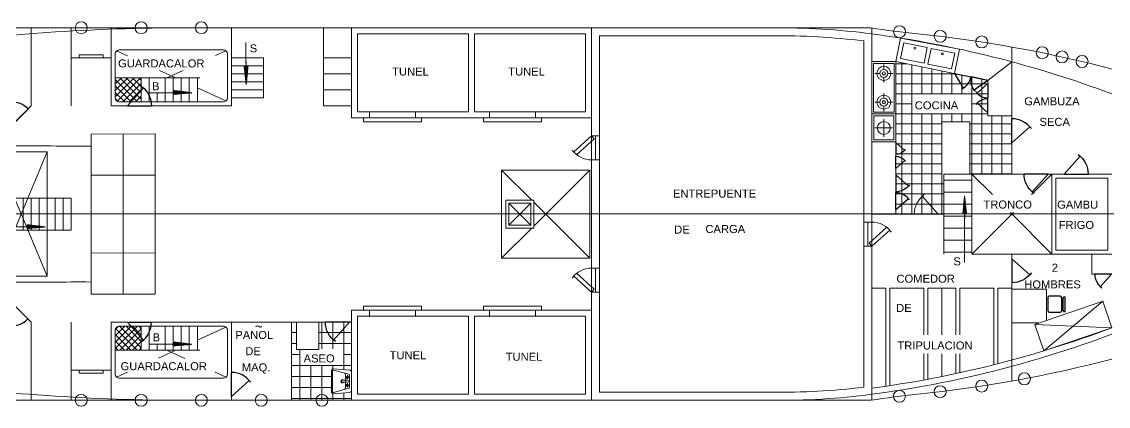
# Model space of a CAD drawing. Header units: millimetres. Extents: x -11119 to 8439, y -3599 to 8618.
# Drawn here: x 1461 to 4175, y 2211 to 3171 of the extents above; entities that cross this region are included whole.
import ezdxf

# ---------------------------------------------------------------- set-up
doc = ezdxf.new("R2010")
doc.units = ezdxf.units.MM
doc.layers.add('a_MUEBLE', color=250, linetype='Continuous', lineweight=5)
doc.layers.add('a_TEXTO', color=7, linetype='Continuous', lineweight=0)
doc.styles.add('CA_100_TEXTO', font='arial.ttf', dxfattribs={"height": 20})

# ---------------------------------------------------------------- blocks, each defined once
blk = doc.blocks.new('*X4')
at = {"color": 0}
for p, q in [((552.89, 107.06), (554.46, 108.63)), ((552.91, 107.26), (554.44, 108.79)), ((552.93, 107.45), (554.43, 108.95)), ((552.95, 107.65), (554.41, 109.11)), ((552.97, 107.85), (554.39, 109.27)), ((552.99, 108.05), (554.38, 109.43)), ((553.02, 108.25), (554.36, 109.59)), ((553.04, 108.44), (554.34, 109.75)), ((553.06, 108.64), (554.33, 109.91)), ((553.08, 108.84), (554.31, 110.07)), ((553.1, 109.04), (554.29, 110.23)), ((553.12, 109.23), (554.28, 110.39)), ((553.14, 109.43), (554.26, 110.55)), ((553.16, 109.63), (554.24, 110.71)), ((553.18, 109.83), (554.23, 110.87)), ((553.2, 110.03), (554.21, 111.03)), ((553.23, 110.22), (554.19, 111.19)), ((553.25, 110.42), (554.18, 111.35)), ((553.27, 110.62), (554.16, 111.51)), ((553.29, 110.82), (554.14, 111.67)), ((553.31, 111.01), (554.13, 111.83)), ((553.33, 111.21), (554.11, 111.99)), ((553.35, 111.41), (554.09, 112.15)), ((553.37, 111.61), (554.07, 112.31)), ((553.39, 111.8), (554.06, 112.47)), ((553.41, 112), (554.04, 112.63)), ((553.43, 112.2), (554.02, 112.79)), ((553.46, 112.4), (554.01, 112.95)), ((553.48, 112.6), (553.99, 113.11)), ((553.5, 112.79), (553.97, 113.27)), ((553.52, 112.99), (553.96, 113.43)), ((553.54, 113.19), (553.94, 113.59)), ((553.56, 113.39), (553.92, 113.75)), ((553.58, 113.58), (553.91, 113.91)), ((553.6, 113.78), (553.89, 114.07)), ((553.62, 113.98), (553.87, 114.23)), ((553.64, 114.18), (553.86, 114.39)), ((553.67, 114.38), (553.84, 114.55)), ((553.69, 114.57), (553.82, 114.71)), ((553.71, 114.77), (553.81, 114.87)), ((553.73, 114.97), (553.79, 115.03)), ((553.75, 115.17), (553.77, 115.19)), ((552.6, 104.29), (554.7, 106.39)), ((552.62, 104.49), (554.68, 106.55)), ((552.62, 104.14), (554.71, 106.23)), ((552.64, 104.69), (554.66, 106.71)), ((552.66, 104.88), (554.65, 106.87)), ((552.68, 105.08), (554.63, 107.03)), ((552.7, 105.28), (554.61, 107.19)), ((552.72, 105.48), (554.6, 107.35)), ((552.74, 105.68), (554.58, 107.51)), ((552.76, 105.87), (554.56, 107.67)), ((552.79, 106.07), (554.55, 107.83)), ((552.8, 104.14), (554.73, 106.07)), ((552.81, 106.27), (554.53, 107.99)), ((552.83, 106.47), (554.51, 108.15)), ((552.85, 106.66), (554.5, 108.31)), ((552.87, 106.86), (554.48, 108.47)), ((552.98, 104.14), (554.75, 105.91)), ((553.15, 104.14), (554.76, 105.75)), ((553.33, 104.14), (554.78, 105.59)), ((553.51, 104.14), (554.8, 105.43)), ((553.68, 104.14), (554.82, 105.27)), ((553.86, 104.14), (554.83, 105.11)), ((554.04, 104.14), (554.85, 104.95)), ((554.21, 104.14), (554.87, 104.79)), ((554.39, 104.14), (554.88, 104.63)), ((554.57, 104.14), (554.9, 104.47)), ((554.74, 104.14), (554.92, 104.31)), ((554.92, 104.14), (554.93, 104.15))]:
    blk.add_line(p, q, dxfattribs=at)
blk = doc.blocks.new('ca_nav24')
for p, q in [((1743.1, 337.4), (1784.4, 329.4)), ((1743.1, 337.4), (1764.6, 301.3)), ((1826.2, 320.5), (1785.1, 329.2)), ((-323.4, 256.7), (-283.5, 301.5)), ((1826.2, 320.5), (1792.3, 295.7)), ((1826.2, 312.7), (1799.3, 288.7)), ((1826.2, 312.7), (1826.2, 276.7)), ((1826.2, 239.3), (1826.2, 275.3)), ((-613.3, 207.3), (-570.9, 249.7)), ((-323.4, 256.7), (-263.4, 256.7)), ((1826.2, 239.3), (1799.3, 263.3)), ((1886.2, 164.8), (1886.2, 224.8)), ((1886.2, 164.8), (1930.9, 204.8)), ((1596.2, 165.8), (1596.2, 135.8)), ((1596.2, 165.8), (1618.6, 145.8)), ((1596.2, 100.8), (1596.2, 130.8)), ((1596.2, 100.8), (1618.6, 120.8)), ((2016.8, 86.7), (2056.7, 131.5)), ((1596.2, 84.3), (1596.2, 42.3)), ((1596.2, 84.3), (1627.5, 56.4)), ((1976.8, 86.7), (1916.8, 86.7)), ((1976.8, 86.7), (1936.8, 42)), ((2016.8, 86.7), (2076.8, 86.7)), ((1596.2, -2.3), (1596.2, 39.7)), ((1596.2, -2.3), (1627.5, 25.7)), ((1886.2, -124.8), (1886.2, -184.8)), ((1886.2, -124.8), (1930.9, -164.7)), ((2135.4, -163.3), (2093.4, -163.3)), ((2135.4, -163.3), (2107.4, -194.6)), ((-614.4, -232.7), (-572, -275.1)), ((1975.7, -222.5), (1975.7, -254.5)), ((2006.7, -218.5), (1979.7, -218.5)), ((2010.7, -254.5), (2010.7, -222.5)), ((2014.7, -254.5), (2014.7, -222.5)), ((2019.7, -254.5), (2019.7, -222.5)), ((1979.7, -258.5), (2006.7, -258.5)), ((-323.4, -283.3), (-263.4, -283.3)), ((-323.4, -283.3), (-283.5, -328)), ((231.3, -283.3), (171.3, -283.3)), ((231.3, -283.3), (191.3, -328)), ((-63.8, -468.6), (-63.8, -408.6)), ((-63.8, -468.6), (-19.1, -428.6))]:
    blk.add_line(p, q)
for centre, radius, start, end in [((1743.1, 337.4), 42, 294.8984, 349), ((1826.2, 312.7), 36, 215.8984, 270), ((1886.2, 164.8), 60, 35.8984, 90), ((1596.2, 100.8), 30, 35.8984, 90), ((2135.4, -163.3), 42, 180, 234.1016), ((1979.7, -222.5), 4, 90, 180), ((2006.7, -222.5), 4, 0, 90), ((2017.2, -222.5), 2.5, 0, 180), ((1979.7, -254.5), 4, 180, 270), ((2006.7, -254.5), 4, 270, 0), ((2017.2, -254.5), 2.5, 180, 0), ((-614.4, -232.7), 60, 260.8984, 315), ((-323.4, -283.3), 60, 305.8984, 0), ((-63.8, -468.6), 60, 35.8984, 90)]:
    blk.add_arc(centre, radius, start, end)
at = {"extrusion": (0, 0, -1)}
for centre, major_axis, start_param, end_param in [((1826.2, 320.5), (29.7, 29.7), 3.193116, 4.137367), ((-323.4, 256.7), (-42.4, 42.4), 1.411944, 2.356194), ((1826.2, 239.3), (25.5, 25.5), 4.553536, 5.497787), ((-613.3, 207.3), (42.4, 42.4), -0.944251, 0), ((1596.2, 165.8), (-21.2, 21.2), 2.98274, 3.926991), ((2016.8, 86.7), (-42.4, 42.4), 1.411944, 2.356194), ((1976.8, 86.7), (-42.4, 42.4), 4.553536, 5.497787), ((1596.2, 84.3), (29.7, 29.7), 1.411944, 2.356194), ((1886.2, -124.8), (-42.4, 42.4), 2.98274, 3.926991), ((231.3, -283.3), (42.4, 42.4), 2.98274, 3.926991)]:
    blk.add_ellipse(centre, major_axis=major_axis, ratio=1, start_param=start_param, end_param=end_param, dxfattribs=at)
blk.add_ellipse((1596.2, -2.3), major_axis=(-29.7, 29.7), ratio=1, start_param=4.553536, end_param=5.497787)
at = {"layer": 'a_MUEBLE', "color": 8}
for p, q in [((-640, 451.7), (-219, 451.7)), ((-563.8, 437.1), (-563.8, 451.7)), ((-463.8, 443.7), (-463.8, 451.7)), ((-363.8, 448.4), (-363.8, 451.7)), ((166.2, 451.7), (166.2, 256.7)), ((251.2, 436.7), (528.7, 436.7)), ((251.2, 436.7), (251.2, 241.7)), ((528.7, 436.7), (528.7, 241.7)), ((543.7, 436.7), (821.2, 436.7)), ((543.7, 436.7), (543.7, 241.7)), ((821.2, 241.7), (821.2, 436.7)), ((1286.2, 451.7), (1533.8, 451.7)), ((1536.2, 436.7), (1536.2, 451.7)), ((856.2, -13.3), (856.2, 431.7)), ((856.2, 431.7), (1327.2, 431.7)), ((1516.2, -13.3), (1516.2, 419.1)), ((1596.2, 367.4), (1608.2, 426.2)), ((1608, 375.2), (1616, 414.4)), ((1608.2, 426.2), (1755.6, 398.5)), ((1616, 414.4), (1674.7, 402.4)), ((-383.8, 384.3), (-443.8, 384.3)), ((-443.8, 376.8), (-443.8, 384.3)), ((-383.8, 376.8), (-383.8, 384.3)), ((-353.8, 276.7), (-353.8, 386.7)), ((-350.4, 394.2), (-322.9, 381.6)), ((-343.8, 396.7), (-83.8, 396.7)), ((-103.1, 382.4), (-77.3, 394.2)), ((-73.8, 276.7), (-73.8, 386.7)), ((1666.8, 363.2), (1674.7, 402.4)), ((1676.6, 361.2), (1684.5, 400.4)), ((1684.5, 400.4), (1743.3, 388.4)), ((1735.3, 349.2), (1743.3, 388.4)), ((1743.1, 337.4), (1755.6, 398.5)), ((1886.2, 366.9), (1886.2, 403.9)), ((-63.8, 376.7), (16.2, 376.7)), ((-63.8, 356.7), (16.2, 356.7)), ((16.2, 276.7), (16.2, 376.7)), ((166.2, 376.7), (236.2, 376.7)), ((1596.2, 367.4), (1536.2, 367.4)), ((1540.7, 241.2), (1540.7, 362.9)), ((1591.7, 362.9), (1540.7, 362.9)), ((1566.2, 347.9), (1566.2, 360.2)), ((1591.7, 241.2), (1591.7, 362.9)), ((1596.2, 367.4), (1826.2, 320.5)), ((1596.2, -13.3), (1596.2, 367.4)), ((1596.2, 361.8), (1623.4, 361.8)), ((1608, 375.2), (1666.8, 363.2)), ((1611.3, -13.3), (1611.3, 364.3)), ((1636.3, -13.3), (1636.3, 359.2)), ((1661.3, 286.8), (1661.3, 354.1)), ((1676.6, 361.2), (1735.3, 349.2)), ((1826.2, 320.5), (1886.2, 366.9)), ((-353.8, 326.7), (-142.3, 326.7)), ((-353.8, 279.7), (-306.8, 326.7)), ((-353.8, 295.6), (-322.7, 326.7)), ((-353.8, 311.5), (-338.6, 326.7)), ((-349.3, 268.3), (-290.9, 326.7)), ((-288.8, 273.3), (-342.2, 326.7)), ((-288.8, 289.2), (-326.3, 326.7)), ((-288.8, 305.1), (-310.4, 326.7)), ((-288.8, 321.1), (-294.5, 326.7)), ((-288.8, 266.7), (-288.8, 326.7)), ((-268.8, 266.7), (-268.8, 326.7)), ((-243.6, 345.3), (-202.9, 326.7)), ((-228.8, 266.7), (-228.8, 326.7)), ((-224.8, 326.7), (-184.1, 345.3)), ((-208.8, 266.7), (-208.8, 326.7)), ((-188.8, 266.7), (-188.8, 326.7)), ((-168.8, 266.7), (-168.8, 326.7)), ((-148.8, 266.7), (-148.8, 326.7)), ((-63.8, 336.7), (16.2, 336.7)), ((166.2, 336.7), (236.2, 336.7)), ((1556.2, 337.9), (1543.9, 337.9)), ((1566.2, 315.6), (1566.2, 327.9)), ((1588.5, 337.9), (1576.2, 337.9)), ((1596.2, 336.8), (1746, 336.8)), ((1686.3, 286.8), (1686.3, 349)), ((1711.3, 286.8), (1711.3, 343.9)), ((1736.3, 286.8), (1736.3, 338.8)), ((1761.3, 286.8), (1761.3, 333.7)), ((1786.3, 86.7), (1786.3, 328.6)), ((-298.1, 266.7), (-353.8, 322.4)), ((-314, 266.7), (-353.8, 306.5)), ((-335, 266.7), (-288.8, 312.8)), ((-148.8, 302), (-77.3, 269.2)), ((-63.8, 316.7), (16.2, 316.7)), ((1596.2, 311.8), (1826.2, 311.8)), ((1811.3, 86.7), (1811.3, 323.5)), ((1826.2, 231.7), (1826.2, 320.5)), ((-330, 266.7), (-353.8, 290.6)), ((-346.1, 267), (-353.6, 274.4)), ((-319, 266.7), (-288.8, 296.9)), ((-303.1, 266.7), (-288.8, 281)), ((-248.8, 266.7), (-248.8, 289.6)), ((-207.2, 285.6), (-207, 295)), ((-63.8, 296.7), (16.2, 296.7)), ((-63.8, 276.7), (16.2, 276.7)), ((166.2, 296.7), (236.2, 296.7)), ((1566.2, 276.2), (1566.2, 288.6)), ((1596.2, 286.8), (1826.2, 286.8)), ((-343.8, 266.7), (-83.8, 266.7)), ((166.2, 256.7), (236.2, 256.7)), ((1543.8, 266.2), (1556.2, 266.2)), ((1566.2, 243.9), (1566.2, 256.2)), ((1576.2, 266.2), (1588.5, 266.2)), ((1596.2, 261.8), (1636.3, 261.8)), ((1786.3, 261.8), (1826.2, 261.8)), ((251.2, 241.7), (528.7, 241.7)), ((266.2, 226.7), (266.2, 216.7)), ((281.2, 241.7), (281.2, 226.7)), ((396.2, 241.7), (396.2, 226.7)), ((411.2, 226.7), (411.2, 216.7)), ((543.7, 241.7), (821.2, 241.7)), ((566.2, 226.7), (566.2, 216.7)), ((581.2, 241.7), (581.2, 226.7)), ((696.2, 241.7), (696.2, 226.7)), ((711.2, 226.7), (711.2, 216.7)), ((1536.2, 236.7), (1596.2, 236.7)), ((1540.7, 241.2), (1591.7, 241.2)), ((1541.2, 231.7), (1591.2, 231.7)), ((1541.2, 171.7), (1541.2, 231.7)), ((1566.2, 179.8), (1566.2, 223.7)), ((1591.2, 171.7), (1591.2, 231.7)), ((1596.2, 236.8), (1826.2, 236.8)), ((1661.3, -13.3), (1661.3, 236.8)), ((1686.3, -13.3), (1686.3, 236.8)), ((1711.3, 216.7), (1711.3, 236.8)), ((1736.3, 216.7), (1736.3, 236.8)), ((1761.3, 216.7), (1761.3, 236.8)), ((1826.2, 231.7), (1886.2, 231.7)), ((1836.3, 86.7), (1836.3, 231.7)), ((1861.3, 86.7), (1861.3, 231.7)), ((266.2, 216.7), (411.2, 216.7)), ((566.2, 216.7), (711.2, 216.7)), ((1544.2, 201.7), (1588.1, 201.7)), ((1596.2, 211.8), (1711.2, 211.8)), ((1711.2, 216.7), (1781.2, 216.7)), ((1711.2, 86.7), (1711.2, 216.7)), ((1781.2, 86.7), (1781.2, 216.7)), ((1781.2, 211.8), (1886.2, 211.8)), ((-413.8, 186.4), (-253.8, 186.7)), ((-413.8, -213), (-413.8, 186.4)), ((-333.8, -213.1), (-333.8, 186.6)), ((-253.8, -213.3), (-253.8, 186.7)), ((836.2, 181.8), (791.4, 141.9)), ((842.8, 174.4), (798.7, 135)), ((836.1, 181.8), (842.8, 174.4)), ((856.2, 181.8), (836.2, 181.8)), ((846.2, 121.8), (846.2, 181.8)), ((1536.2, 166.7), (1596.2, 166.7)), ((1541.2, 171.7), (1591.2, 171.7)), ((1596.2, 186.8), (1711.2, 186.8)), ((1781.2, 186.8), (1886.2, 186.8)), ((-658.8, 156.7), (-513.8, 156.7)), ((-523.8, 141.7), (-653.8, -168.3)), ((-653.8, 141.7), (-523.8, -168.3)), ((-653.8, 141.7), (-523.8, 141.7)), ((-523.8, -13.3), (-523.8, 141.7)), ((1596.2, 161.8), (1711.2, 161.8)), ((1596.2, 136.8), (1711.2, 136.8)), ((1781.2, 161.8), (1886.2, 161.8)), ((1781.2, 136.8), (1886.2, 136.8)), ((856.2, 121.8), (836.2, 121.8)), ((1596.2, 111.8), (1711.2, 111.8)), ((1781.2, 111.8), (1886.2, 111.8)), ((-413.6, 83.9), (-253.6, 84.2)), ((611.5, 96.7), (686.5, 21.7)), ((611.5, -13.3), (611.5, 96.7)), ((611.5, 96.7), (831.5, 96.7)), ((691.5, -43.3), (831.5, 96.7)), ((831.5, -13.3), (831.5, 96.7)), ((1596.2, 86.8), (1711.2, 86.8)), ((1711.3, -13.3), (1711.3, 86.7)), ((1786.2, 86.7), (1837.6, 35.3)), ((1935.2, 35.7), (1986.2, 86.7)), ((1596.2, 61.8), (1716.2, 61.8)), ((1716.2, 71.7), (1786.2, 71.7)), ((1996.2, 76.7), (1996.2, -13.3)), ((1996.2, 76.7), (2126.2, 76.7)), ((2126.2, -13.3), (2126.2, 76.7)), ((1596.2, 36.8), (1716.2, 36.8)), ((1702.4, -13.3), (1662.4, 31.5)), ((1716.2, 41.7), (1786.2, 41.7)), ((-663.8, 26.7), (-463.8, 26.7)), ((-583.8, -53.3), (-583.8, 26.7)), ((-563.8, -53.3), (-563.8, 26.7)), ((-543.8, -53.3), (-543.8, 26.7)), ((-523.8, -53.3), (-523.8, 26.7)), ((-503.8, -53.3), (-503.8, 26.7)), ((-483.8, -53.3), (-483.8, 26.7)), ((-463.8, -53.3), (-463.8, 26.7)), ((621.5, 21.7), (691.5, 21.7)), ((621.5, -13.3), (621.5, 21.7)), ((629, 14.2), (684, 14.2)), ((629, 14.2), (684, -40.8)), ((684, 14.2), (629, -40.8)), ((629, -13.3), (629, 14.2)), ((684, -13.3), (684, 14.2)), ((691.5, -13.3), (691.5, 21.7)), ((691.5, 16.7), (831.5, -123.3)), ((1596.2, 11.8), (1716.2, 11.8)), ((1716.2, 11.7), (1786.2, 11.7)), ((-523.8, -13.3), (-523.8, -168.3)), ((611.5, -13.3), (611.5, -123.3)), ((621.5, -13.3), (621.5, -48.3)), ((629, -13.3), (629, -40.8)), ((684, -13.3), (684, -40.8)), ((691.5, -13.3), (691.5, -48.3)), ((831.5, -13.3), (831.5, -123.3)), ((856.2, -13.3), (856.2, -458.3)), ((1516.2, -13.3), (1516.2, -445.7)), ((1702.4, -13.3), (1642.4, -13.3)), ((1716.2, -13.3), (1716.2, -13.2)), ((1716.2, -13.3), (1716.2, -113.3)), ((1716.2, -18.3), (1786.2, -18.3)), ((1786.2, -113.3), (1890, -9.4)), ((1882.4, -9.5), (1986.2, -113.3)), ((1996.2, -103.3), (1996.2, -13.3)), ((2126.2, -13.3), (2126.2, -103.3)), ((-663.8, -53.3), (-463.8, -53.3)), ((-573.7, -49.5), (-573.6, -40.1)), ((611.5, -123.3), (686.5, -48.3)), ((621.5, -48.3), (691.5, -48.3)), ((629, -40.8), (684, -40.8)), ((1516.2, -33.3), (1536.2, -33.3)), ((1526.2, -33.3), (1526.2, -93.3)), ((1529.5, -85.8), (1573.6, -46.4)), ((1536.2, -93.3), (1536.2, -33.3)), ((1536.2, -93.3), (1580.9, -53.3)), ((1716.2, -48.3), (1786.2, -48.3)), ((1716.2, -78.3), (1786.2, -78.3)), ((1516.2, -93.3), (1536.2, -93.3)), ((1529.5, -85.8), (1536.2, -93.3)), ((1716.2, -108.3), (1786.2, -108.3)), ((1996.2, -103.3), (2126.2, -103.3)), ((-413.6, -110.5), (-253.6, -110.8)), ((611.5, -123.3), (831.5, -123.3)), ((2086.2, -113.3), (2086.2, -163.3)), ((842.8, -200.7), (798.7, -161.3)), ((856.2, -148.2), (836.2, -148.2)), ((846.2, -148.2), (846.2, -208.2)), ((-658.8, -183.3), (-513.8, -183.3)), ((-653.8, -168.3), (-523.8, -168.3)), ((836.2, -208.2), (791.4, -168.2)), ((2086.2, -163.3), (2136.2, -163.3)), ((-413.8, -213), (-253.8, -213.3)), ((842.8, -200.7), (836.2, -208.2)), ((856.2, -208.2), (836.2, -208.2)), ((1536.2, -198.3), (1571.2, -198.3)), ((1571.2, -198.3), (1571.2, -443.3)), ((1581.2, -198.3), (1581.2, -441.8)), ((1581.2, -198.3), (1666.2, -198.3)), ((1666.2, -198.3), (1666.2, -314.6)), ((1676.2, -198.3), (1746.2, -198.3)), ((1676.2, -198.3), (1676.2, -314.6)), ((1711.2, -198.3), (1711.2, -314.6)), ((1746.2, -198.3), (1746.2, -314.6)), ((1756.2, -198.3), (1756.2, -314.6)), ((1756.2, -198.3), (1841.2, -198.3)), ((1841.2, -198.3), (1841.2, -389.7)), ((1851.2, -198.3), (1851.2, -387.1)), ((1851.2, -198.3), (1886.2, -198.3)), ((1972.8, -200.6), (1886.2, -200.6)), ((1972.8, -278.7), (1972.8, -200.6)), ((266.2, -243.3), (411.2, -243.3)), ((266.2, -253.3), (266.2, -243.3)), ((411.2, -253.3), (411.2, -243.3)), ((566.2, -243.3), (711.2, -243.3)), ((566.2, -253.3), (566.2, -243.3)), ((711.2, -253.3), (711.2, -243.3)), ((1943.2, -288.7), (2113.7, -231)), ((2113.7, -231), (1965.7, -355)), ((2113.7, -231), (2136.2, -297.3)), ((251.2, -268.3), (528.7, -268.3)), ((251.2, -463.3), (251.2, -268.3)), ((281.2, -268.3), (281.2, -253.3)), ((396.2, -268.3), (396.2, -253.3)), ((528.7, -463.3), (528.7, -268.3)), ((543.7, -463.3), (543.7, -268.3)), ((543.7, -268.3), (821.2, -268.3)), ((581.2, -268.3), (581.2, -253.3)), ((696.2, -268.3), (696.2, -253.3)), ((821.2, -268.3), (821.2, -463.3)), ((-298.1, -293.3), (-353.8, -349)), ((-314, -293.3), (-353.8, -333.1)), ((-330, -293.3), (-353.8, -317.2)), ((-346.1, -293.5), (-353.6, -301)), ((-343.8, -293.3), (-83.8, -293.3)), ((-342.9, -293.3), (-288.8, -347.4)), ((-327, -293.3), (-288.8, -331.5)), ((-311.1, -293.3), (-288.8, -315.5)), ((-295.2, -293.3), (-288.8, -299.6)), ((-288.8, -293.3), (-288.8, -353.3)), ((-268.8, -293.3), (-268.8, -353.3)), ((-228.8, -293.3), (-228.8, -353.3)), ((-208.8, -293.3), (-208.8, -353.3)), ((-188.8, -293.3), (-188.8, -353.3)), ((-168.8, -293.3), (-168.8, -353.3)), ((-148.8, -293.3), (-148.8, -353.3)), ((-148.8, -328.5), (-77.3, -295.8)), ((-3, -295.1), (-2.3, -293.9)), ((-2.3, -293.9), (-1.2, -293.4)), ((-1.2, -293.4), (0, -293.1)), ((0, -293.1), (2.2, -292.8)), ((2.2, -292.8), (3.4, -293.1)), ((3.4, -293.1), (4.6, -293.7)), ((4.6, -293.7), (5.7, -294.3)), ((5.7, -294.3), (6.9, -295.1)), ((6.9, -295.1), (8.1, -295.4)), ((8.1, -295.4), (9.3, -295.4)), ((9.3, -295.4), (10.5, -295.1)), ((10.5, -295.1), (11.7, -294.3)), ((11.7, -294.3), (12.6, -293.7)), ((98.8, -283.3), (98.8, -351.9)), ((154.8, -351.9), (154.8, -283.3)), ((162.5, -350.1), (162.5, -283.3)), ((190, -350.1), (190, -283.3)), ((217.5, -401.8), (217.5, -283.3)), ((1886.2, -285.3), (1953.3, -285.3)), ((1943.2, -288.7), (2136.2, -297.3)), ((1965.7, -355), (1943.2, -288.7)), ((2136.2, -297.3), (1965.7, -355)), ((-353.8, -303.3), (-353.8, -413.3)), ((-353.8, -314.2), (-314.7, -353.3)), ((-352.9, -299.2), (-298.8, -353.3)), ((-288.8, -299.9), (-342.2, -353.3)), ((-288.8, -315.8), (-326.3, -353.3)), ((-73.8, -303.3), (-73.8, -413.3)), ((86.2, -308.8), (98.8, -308.8)), ((154.8, -308.8), (236.2, -308.8)), ((-353.8, -330.1), (-330.6, -353.3)), ((-353.8, -346), (-346.6, -353.3)), ((-288.8, -331.7), (-310.4, -353.3)), ((-288.8, -347.6), (-294.5, -353.3)), ((-248.8, -338.5), (-248.8, -353.3)), ((-207.2, -342.5), (-207, -333.1)), ((86.2, -336.3), (98.8, -336.3)), ((98.8, -351.9), (154.8, -351.9)), ((107.5, -478.3), (107.5, -351.9)), ((154.8, -336.3), (236.2, -336.3)), ((-353.8, -353.3), (-142.3, -353.3)), ((-246, -373), (-202.9, -353.3)), ((-224.8, -353.3), (-180.4, -373.6)), ((86.2, -363.8), (107.5, -363.8)), ((217.5, -363.8), (236.2, -363.8)), ((1666.2, -361.8), (1666.2, -427.6)), ((1676.2, -361.9), (1676.2, -425.8)), ((1711.2, -362.2), (1711.2, -419)), ((1746.2, -362.5), (1746.2, -411.8)), ((1756.2, -362.6), (1756.2, -409.6)), ((-443.8, -403.4), (-443.8, -410.9)), ((-383.8, -403.4), (-383.8, -410.9)), ((86.2, -391.3), (236.2, -391.3)), ((135, -478.3), (135, -391.3)), ((162.5, -478.3), (162.5, -391.3)), ((186.2, -404.9), (186.2, -456.9)), ((189.2, -404.9), (189.2, -456.9)), ((190, -400), (190, -391.3)), ((191.5, -399.9), (231.5, -402.9)), ((191.7, -403), (229.3, -413.5)), ((235.3, -405.1), (236.2, -405.1)), ((1886.2, -393.4), (1886.2, -430.4)), ((-383.8, -410.9), (-443.8, -410.9)), ((-350.4, -420.8), (-323.4, -408.5)), ((-343.8, -423.3), (-83.8, -423.3)), ((-104.2, -408.5), (-77.3, -420.8)), ((86.2, -418.8), (186.2, -418.8)), ((226.2, -428.4), (213.7, -428.4)), ((226.2, -433.4), (213.7, -433.4)), ((221.2, -447.5), (221.2, -414.2)), ((231.2, -420.9), (221.2, -420.9)), ((226.2, -425.9), (226.2, -415.9)), ((231.2, -445.9), (231.2, -415.9)), ((236.2, -453.9), (236.2, -407.9)), ((86.2, -446.3), (186.2, -446.3)), ((191.5, -461.9), (231.5, -458.9)), ((191.7, -458.8), (229.3, -448.3)), ((217.5, -478.3), (217.5, -459.9)), ((231.2, -440.9), (221.2, -440.9)), ((226.2, -445.9), (226.2, -435.9)), ((856.2, -458.3), (1327.2, -458.3)), ((-640, -478.3), (-219, -478.3)), ((-563.8, -463.7), (-563.8, -478.3)), ((-463.8, -470.3), (-463.8, -478.3)), ((-363.8, -474.9), (-363.8, -478.3)), ((86.2, -473.8), (236.2, -473.8)), ((190, -478.3), (190, -461.7)), ((251.2, -463.3), (528.7, -463.3)), ((543.7, -463.3), (821.2, -463.3)), ((1286.2, -478.3), (1533.8, -478.3)), ((1536.2, -463.3), (1536.2, -478.3))]:
    blk.add_line(p, q, dxfattribs=at)
at = {"layer": 'a_MUEBLE'}
for p, q in [((-563.8, 256.7), (-563.8, 437.1)), ((-463.8, 256.7), (-463.8, 443.7)), ((-363.8, 256.7), (-363.8, 448.4)), ((-219, 451.7), (1327.3, 451.7)), ((-63.8, 256.7), (-63.8, 451.7)), ((236.2, 451.7), (236.2, 226.7)), ((836.2, -13.3), (836.2, 451.7)), ((1536.2, -13.3), (1536.2, 436.7)), ((-363.8, 376.8), (-463.8, 376.8)), ((1886.2, 86.7), (1886.2, 366.9)), ((-663.8, 156.7), (-563.8, 256.7)), ((-363.8, 256.7), (-63.8, 256.7)), ((236.2, 226.7), (836.2, 226.7)), ((1716.2, 86.7), (2136.2, 86.7)), ((1716.2, -13.3), (1716.2, 86.7)), ((1781.2, 86.8), (1886.2, 86.8)), ((1786.2, -13.3), (1786.2, 86.7)), ((1986.2, 86.7), (1986.2, -13.3)), ((836.2, -13.3), (836.2, -478.3)), ((1536.2, -13.3), (1536.2, -463.3)), ((1716.2, -13.3), (1536.2, -13.3)), ((1786.2, -13.3), (1786.2, -113.3)), ((1986.2, -113.3), (1986.2, -13.3)), ((1536.2, -93.3), (1536.2, -33.3)), ((1786.2, -113.3), (2136.2, -113.3)), ((1886.2, -113.3), (1886.2, -393.4)), ((-663.8, -183.3), (-563.8, -283.3)), ((236.2, -253.3), (836.2, -253.3)), ((236.2, -253.3), (236.2, -478.3)), ((-563.8, -283.3), (-563.8, -463.7)), ((-463.8, -283.3), (-463.8, -470.3)), ((-363.8, -283.3), (98.8, -283.3)), ((-363.8, -283.3), (-363.8, -474.9)), ((-63.8, -283.3), (-63.8, -478.3)), ((86.2, -283.3), (86.2, -478.3)), ((98.8, -283.3), (236.2, -283.3)), ((-363.8, -403.4), (-463.8, -403.4)), ((235.3, -405.1), (236.2, -405.1)), ((236.2, -453.9), (236.2, -407.9)), ((-219, -478.3), (1327.3, -478.3))]:
    blk.add_line(p, q, dxfattribs=at)
at = {"layer": 'a_MUEBLE', "color": 8}
for centre, radius in [((-438.9, 451.9), 15), ((-289.1, 451.9), 15), ((-138.8, 451.9), 15), ((1605.5, 442), 15), ((1707.1, 430.6), 15), ((1811, 416.4), 15), ((1643.9, 401), 2.5), ((1712.4, 387), 2.5), ((1962.1, 389.4), 15), ((2011.5, 379), 15), ((2061.4, 367.6), 15), ((1566.2, 337.9), 17.5), ((1566.2, 337.9), 10), ((1566.2, 337.9), 4), ((1566.2, 266.2), 17.5), ((1566.2, 266.2), 10), ((1566.2, 266.2), 4), ((1566.2, 201.7), 16), ((226.2, -420.9), 3), ((1810.8, -442.9), 15), ((1917.4, -424.7), 15), ((226.2, -440.9), 3), ((1605.3, -468.3), 15), ((1707, -457), 15), ((-438.9, -478.3), 15), ((-289.1, -478.3), 15), ((-138.8, -478.3), 15), ((10.8, -478.3), 15), ((162.6, -478.3), 15)]:
    blk.add_circle(centre, radius, dxfattribs=at)
at = {"layer": 'a_MUEBLE'}
for centre, radius, start, end in [((-209, -4264.9), 4715.4, 94.3791, 101.7474), ((-170.9, -4762.4), 5214.4, 90.529, 94.3791), ((1306.7, -1296.5), 1748.3, 82.459, 90.6737), ((1177.4, -2273.3), 2733.6, 69.4685, 82.459), ((1177.4, 2246.7), 2733.6, 277.541, 290.5315), ((-209, 4238.3), 4715.4, 258.2526, 265.6209), ((-170.9, 4735.9), 5214.4, 265.6209, 269.471), ((1306.7, 1269.9), 1748.3, 269.3263, 277.541)]:
    blk.add_arc(centre, radius, start, end, dxfattribs=at)
at = {"layer": 'a_MUEBLE', "color": 8}
for centre, radius, start, end in [((1875.3, 2647.5), 2222.2, 261.1605, 264.1955), ((1328.1, -2735.8), 3188.8, 75.3204, 84.1955), ((1306.7, -1296.5), 1728.3, 83.0397, 90.6737), ((-343.8, 386.7), 10, 90, 180), ((-83.8, 386.7), 10, 0, 90), ((-343.8, 276.7), 10, 180, 270), ((-83.8, 276.7), 10, 270, 0), ((-449, 5301.2), 5144.9, 269.2779, 270.3915), ((836.2, 181.8), 60, 215.8984, 270), ((1702.4, -13.3), 60, 125.8984, 180), ((1536.2, -93.3), 60, 35.8984, 90), ((836.2, -208.2), 60, 90, 144.1016), ((-449, -5327.8), 5144.9, 89.6085, 90.7221), ((-343.8, -303.3), 10, 90, 180), ((-83.8, -303.3), 10, 0, 90), ((1177.4, 2246.7), 2718.6, 277.5828, 290.65), ((1328.1, 2709.2), 3188.8, 275.8045, 284.6796), ((191.2, -404.9), 5, 85.7108, 180), ((191.2, -404.9), 2, 74.3849, 180), ((231.2, -407.9), 5, 0, 85.7108), ((-343.8, -413.3), 10, 180, 270), ((-83.8, -413.3), 10, 270, 0), ((213.7, -430.9), 4, 38.6822, 321.3178), ((213.7, -430.9), 2.5, 90, 270), ((217.2, -414.2), 4, 0, 74.3849), ((226.2, -430.9), 2.5, 270, 90), ((228.7, -415.9), 2.5, 0, 74.3849), ((191.2, -456.9), 5, 180, 274.2892), ((191.2, -456.9), 2, 180, 285.6151), ((217.2, -447.5), 4, 285.6151, 0), ((228.7, -445.9), 2.5, 285.6151, 0), ((231.2, -453.9), 5, 274.2892, 0), ((1306.7, 1269.9), 1728.3, 269.3263, 276.9603), ((1875.3, -2674.1), 2222.2, 95.8045, 98.8395)]:
    blk.add_arc(centre, radius, start, end, dxfattribs=at)

msp = doc.modelspace()

# ---------------------------------------------------------------- linework, layer by layer
at = {"color": 0}
for p, q in [((1841.2, 2995.8), (1846.3, 2990.5)), ((1841.2, 2995.1), (1845.7, 2990.5)), ((1841.2, 2994.3), (1845, 2990.4)), ((1841.2, 2993.6), (1844.4, 2990.3)), ((1841.2, 2992.9), (1843.8, 2990.3)), ((1841.2, 2992.2), (1843.1, 2990.2)), ((1841.2, 2991.5), (1842.5, 2990.2)), ((1841.2, 2990.8), (1841.8, 2990.1)), ((1841.2, 2990.1), (1841.2, 2990.1)), ((1841.3, 2999.3), (1849.5, 2990.8)), ((1841.3, 2998.6), (1848.9, 2990.7)), ((1841.3, 2997.9), (1848.3, 2990.7)), ((1841.3, 2997.2), (1847.6, 2990.6)), ((1841.3, 2996.5), (1847, 2990.6)), ((1841.9, 2999.4), (1850.2, 2990.9)), ((1842.7, 2999.3), (1850.8, 2990.9)), ((1843.5, 2999.2), (1851.5, 2991)), ((1844.3, 2999.1), (1852.1, 2991)), ((1845.1, 2999), (1852.7, 2991.1)), ((1845.8, 2998.9), (1853.4, 2991.2)), ((1846.6, 2998.8), (1854, 2991.2)), ((1847.4, 2998.7), (1854.7, 2991.3)), ((1848.2, 2998.6), (1855.3, 2991.3)), ((1849, 2998.5), (1855.9, 2991.4)), ((1849.8, 2998.4), (1856.6, 2991.4)), ((1850.6, 2998.3), (1857.2, 2991.5)), ((1851.4, 2998.2), (1857.9, 2991.6)), ((1852.2, 2998.1), (1858.5, 2991.6)), ((1853, 2998.1), (1859.1, 2991.7)), ((1853.7, 2998), (1859.8, 2991.7)), ((1854.5, 2997.9), (1860.4, 2991.8)), ((1855.3, 2997.8), (1861.1, 2991.8)), ((1856.1, 2997.7), (1861.7, 2991.9)), ((1856.9, 2997.6), (1862.3, 2992)), ((1857.7, 2997.5), (1863, 2992)), ((1858.5, 2997.4), (1863.6, 2992.1)), ((1859.3, 2997.3), (1864.3, 2992.1)), ((1860.1, 2997.2), (1864.9, 2992.2)), ((1860.8, 2997.1), (1865.6, 2992.3)), ((1861.6, 2997), (1866.2, 2992.3)), ((1862.4, 2996.9), (1866.8, 2992.4)), ((1863.2, 2996.8), (1867.5, 2992.4)), ((1864, 2996.7), (1868.1, 2992.5)), ((1864.8, 2996.6), (1868.8, 2992.5)), ((1865.6, 2996.5), (1869.4, 2992.6)), ((1866.4, 2996.4), (1870, 2992.7)), ((1867.2, 2996.3), (1870.7, 2992.7)), ((1868, 2996.2), (1871.3, 2992.8)), ((1868.7, 2996.1), (1872, 2992.8)), ((1869.5, 2996), (1872.6, 2992.9)), ((1870.3, 2995.9), (1873.2, 2992.9)), ((1871.1, 2995.9), (1873.9, 2993)), ((1871.9, 2995.8), (1874.5, 2993.1)), ((1872.7, 2995.7), (1875.2, 2993.1)), ((1873.5, 2995.6), (1875.8, 2993.2)), ((1874.3, 2995.5), (1876.4, 2993.2)), ((1875.1, 2995.4), (1877.1, 2993.3)), ((1875.8, 2995.3), (1877.7, 2993.3)), ((1876.6, 2995.2), (1878.4, 2993.4)), ((1877.4, 2995.1), (1879, 2993.5)), ((1878.2, 2995), (1879.6, 2993.5)), ((1879, 2994.9), (1880.3, 2993.6)), ((1879.8, 2994.8), (1880.9, 2993.6)), ((1880.6, 2994.7), (1881.6, 2993.7)), ((1881.4, 2994.6), (1882.2, 2993.8)), ((1882.2, 2994.5), (1882.9, 2993.8)), ((1883, 2994.4), (1883.5, 2993.9)), ((1883.7, 2994.3), (1884.1, 2993.9)), ((1884.5, 2994.2), (1884.8, 2994)), ((1885.3, 2994.1), (1885.4, 2994)), ((1474.7, 2664.2), (1483, 2655.7)), ((1474.7, 2663.5), (1482.3, 2655.7)), ((1474.7, 2662.8), (1481.7, 2655.6)), ((1474.7, 2662.1), (1481.1, 2655.5)), ((1474.7, 2661.4), (1480.4, 2655.5)), ((1474.7, 2660.7), (1479.8, 2655.4)), ((1475.3, 2664.3), (1483.6, 2655.8)), ((1476.1, 2664.2), (1484.3, 2655.8)), ((1476.9, 2664.1), (1484.9, 2655.9)), ((1477.7, 2664), (1485.5, 2655.9)), ((1478.5, 2663.9), (1486.2, 2656)), ((1479.3, 2663.8), (1486.8, 2656.1)), ((1480.1, 2663.7), (1487.5, 2656.1)), ((1480.9, 2663.6), (1488.1, 2656.2)), ((1481.7, 2663.5), (1488.8, 2656.2)), ((1482.5, 2663.4), (1489.4, 2656.3)), ((1483.2, 2663.3), (1490, 2656.4)), ((1484, 2663.2), (1490.7, 2656.4)), ((1484.8, 2663.2), (1491.3, 2656.5)), ((1485.6, 2663.1), (1492, 2656.5)), ((1486.4, 2663), (1492.6, 2656.6)), ((1487.2, 2662.9), (1493.2, 2656.6)), ((1488, 2662.8), (1493.9, 2656.7)), ((1488.8, 2662.7), (1494.5, 2656.8)), ((1489.6, 2662.6), (1495.2, 2656.8)), ((1490.4, 2662.5), (1495.8, 2656.9)), ((1491.1, 2662.4), (1496.4, 2656.9)), ((1491.9, 2662.3), (1497.1, 2657)), ((1492.7, 2662.2), (1497.7, 2657)), ((1493.5, 2662.1), (1498.4, 2657.1)), ((1494.3, 2662), (1499, 2657.2)), ((1495.1, 2661.9), (1499.6, 2657.2)), ((1495.9, 2661.8), (1500.3, 2657.3)), ((1496.7, 2661.7), (1500.9, 2657.3)), ((1497.5, 2661.6), (1501.6, 2657.4)), ((1498.2, 2661.5), (1502.2, 2657.5)), ((1499, 2661.4), (1502.8, 2657.5)), ((1499.8, 2661.3), (1503.5, 2657.6)), ((1500.6, 2661.2), (1504.1, 2657.6)), ((1501.4, 2661.1), (1504.8, 2657.7)), ((1502.2, 2661.1), (1505.4, 2657.7)), ((1503, 2661), (1506.1, 2657.8)), ((1503.8, 2660.9), (1506.7, 2657.9)), ((1504.6, 2660.8), (1507.3, 2657.9)), ((1505.4, 2660.7), (1508, 2658)), ((1506.1, 2660.6), (1508.6, 2658)), ((1506.9, 2660.5), (1509.3, 2658.1)), ((1507.7, 2660.4), (1509.9, 2658.1)), ((1508.5, 2660.3), (1510.5, 2658.2)), ((1474.6, 2657.1), (1476.6, 2655.1)), ((1474.6, 2656.4), (1475.9, 2655.1)), ((1474.6, 2655.7), (1475.3, 2655)), ((1474.6, 2655), (1474.7, 2655)), ((1474.7, 2660), (1479.1, 2655.4)), ((1474.7, 2659.3), (1478.5, 2655.3)), ((1474.7, 2658.5), (1477.9, 2655.3)), ((1474.7, 2657.8), (1477.2, 2655.2)), ((1509.3, 2660.2), (1511.2, 2658.3)), ((1510.1, 2660.1), (1511.8, 2658.3)), ((1510.9, 2660), (1512.5, 2658.4)), ((1511.7, 2659.9), (1513.1, 2658.4)), ((1512.5, 2659.8), (1513.7, 2658.5)), ((1513.2, 2659.7), (1514.4, 2658.5)), ((1514, 2659.6), (1515, 2658.6)), ((1514.8, 2659.5), (1515.7, 2658.7)), ((1515.6, 2659.4), (1516.3, 2658.7)), ((1516.4, 2659.3), (1516.9, 2658.8)), ((1517.2, 2659.2), (1517.6, 2658.8)), ((1518, 2659.1), (1518.2, 2658.9)), ((1518.8, 2659), (1518.9, 2659)), ((1841.2, 2367.6), (1846.3, 2362.4)), ((1841.2, 2366.9), (1845.7, 2362.3)), ((1841.2, 2366.2), (1845, 2362.3)), ((1841.2, 2365.5), (1844.4, 2362.2)), ((1841.2, 2364.8), (1843.8, 2362.2)), ((1841.2, 2364.1), (1843.1, 2362.1)), ((1841.2, 2363.4), (1842.5, 2362)), ((1841.2, 2362.7), (1841.8, 2362)), ((1841.2, 2362), (1841.2, 2361.9)), ((1841.3, 2371.2), (1849.5, 2362.7)), ((1841.3, 2370.5), (1848.9, 2362.6)), ((1841.3, 2369.8), (1848.3, 2362.6)), ((1841.3, 2369), (1847.6, 2362.5)), ((1841.3, 2368.3), (1847, 2362.5)), ((1841.9, 2371.3), (1850.2, 2362.7)), ((1842.7, 2371.2), (1850.8, 2362.8)), ((1843.5, 2371.1), (1851.5, 2362.9)), ((1844.3, 2371), (1852.1, 2362.9)), ((1845.1, 2370.9), (1852.7, 2363)), ((1845.8, 2370.8), (1853.4, 2363)), ((1846.6, 2370.7), (1854, 2363.1)), ((1847.4, 2370.6), (1854.7, 2363.1)), ((1848.2, 2370.5), (1855.3, 2363.2)), ((1849, 2370.4), (1855.9, 2363.3)), ((1849.8, 2370.3), (1856.6, 2363.3)), ((1850.6, 2370.2), (1857.2, 2363.4)), ((1851.4, 2370.1), (1857.9, 2363.4)), ((1852.2, 2370), (1858.5, 2363.5)), ((1853, 2369.9), (1859.1, 2363.6)), ((1853.7, 2369.8), (1859.8, 2363.6)), ((1854.5, 2369.7), (1860.4, 2363.7)), ((1855.3, 2369.6), (1861.1, 2363.7)), ((1856.1, 2369.5), (1861.7, 2363.8)), ((1856.9, 2369.5), (1862.3, 2363.8)), ((1857.7, 2369.4), (1863, 2363.9)), ((1858.5, 2369.3), (1863.6, 2364)), ((1859.3, 2369.2), (1864.3, 2364)), ((1860.1, 2369.1), (1864.9, 2364.1)), ((1860.8, 2369), (1865.6, 2364.1)), ((1861.6, 2368.9), (1866.2, 2364.2)), ((1862.4, 2368.8), (1866.8, 2364.2)), ((1863.2, 2368.7), (1867.5, 2364.3)), ((1864, 2368.6), (1868.1, 2364.4)), ((1864.8, 2368.5), (1868.8, 2364.4)), ((1865.6, 2368.4), (1869.4, 2364.5)), ((1866.4, 2368.3), (1870, 2364.5)), ((1867.2, 2368.2), (1870.7, 2364.6)), ((1868, 2368.1), (1871.3, 2364.6)), ((1868.7, 2368), (1872, 2364.7)), ((1869.5, 2367.9), (1872.6, 2364.8)), ((1870.3, 2367.8), (1873.2, 2364.8)), ((1871.1, 2367.7), (1873.9, 2364.9)), ((1871.9, 2367.6), (1874.5, 2364.9)), ((1872.7, 2367.5), (1875.2, 2365)), ((1873.5, 2367.4), (1875.8, 2365.1)), ((1874.3, 2367.3), (1876.4, 2365.1)), ((1875.1, 2367.3), (1877.1, 2365.2)), ((1875.8, 2367.2), (1877.7, 2365.2)), ((1876.6, 2367.1), (1878.4, 2365.3)), ((1877.4, 2367), (1879, 2365.3)), ((1878.2, 2366.9), (1879.6, 2365.4)), ((1879, 2366.8), (1880.3, 2365.5)), ((1879.8, 2366.7), (1880.9, 2365.5)), ((1880.6, 2366.6), (1881.6, 2365.6)), ((1881.4, 2366.5), (1882.2, 2365.6)), ((1882.2, 2366.4), (1882.9, 2365.7)), ((1883, 2366.3), (1883.5, 2365.7)), ((1883.7, 2366.2), (1884.1, 2365.8)), ((1884.5, 2366.1), (1884.8, 2365.9)), ((1885.3, 2366), (1885.4, 2365.9))]:
    msp.add_line(p, q, dxfattribs=at)
at = {"layer": 'a_TEXTO'}
for p, q in [((2021.8, 3014.7), (2020.4, 3119.2)), ((2021.8, 3014.7), (2021.2, 3071.1)), ((2016.6, 3059.3), (2026, 3059.4)), ((2021.8, 3014.7), (2016.6, 3059.3)), ((2021.8, 3014.7), (2026, 3059.4)), ((1885.8, 2994.1), (1779.5, 2994.1)), ((1885.8, 2994.1), (1841.2, 2990)), ((1885.8, 2994.1), (1841.3, 2999.5)), ((3816.5, 2735.9), (3812, 2691.3)), ((3816.5, 2735.9), (3816.5, 2570.1)), ((3816.5, 2735.9), (3821.4, 2691.4)), ((3816.5, 2735.9), (3816.8, 2679.6)), ((509.5, 2691.3), (5086.8, 2691.3)), ((3821.4, 2691.4), (3812, 2691.3)), ((1519.2, 2659), (1474.7, 2664.4)), ((1519.2, 2659), (1314, 2659)), ((1519.2, 2659), (1474.6, 2655)), ((1885.8, 2366), (1779.5, 2366)), ((1885.8, 2366), (1841.2, 2361.9)), ((1885.8, 2366), (1841.3, 2371.3))]:
    msp.add_line(p, q, dxfattribs=at)

# ---------------------------------------------------------------- block references
msp.add_blockref('ca_nav24', (2048.3, 2704.4))
for p, xscale, yscale, zscale, rotation in [((4231.6, 3500.3), 3.999999999999767, 3.999999999999767, 3.999999999999767, 180.6330162441539), ((1603.7, 2264.2), 3.999999999998956, 3.999999999998956, 3.999999999998956, 0.2754692725281815)]:
    msp.add_blockref('*X4', p, dxfattribs=dict(at, xscale=xscale, yscale=yscale, zscale=zscale, rotation=rotation))

# ---------------------------------------------------------------- texts
at = {"layer": 'a_TEXTO', "style": 'CA_100_TEXTO'}
for s, p in [('S', (2030.4, 3094.9)), ('GUARDACALOR', (1701.6, 3057.3)), ('TUNEL', (2386.1, 3037)), ('TUNEL', (2676.1, 3037)), ('B', (1786.3, 3000.4)), ('COCINA', (3691.8, 2952.6)), ('GAMBUZA', (3965.4, 2962.7)), ('SECA', (4003.4, 2911.3)), ('ENTREPUENTE', (3087.7, 2732.3)), ('TRONCO', (3863.5, 2704.9)), ('GAMBU', (4047.5, 2704.6)), ('DE', (3090.8, 2642.3)), ('CARGA', (3168.8, 2643.8)), ('FRIGO', (4051.4, 2653.9)), ('S', (3788.4, 2563)), ('2', (4034.2, 2547.1)), ('COMEDOR', (3646.1, 2519.7)), ('HOMBRES', (3965.4, 2505.5)), ('DE', (3645.3, 2446.7)), ('B', (1787.8, 2373.2)), ('PANOL', (1994.3, 2379.2)), ('TRIPULACION', (3648.5, 2352.9)), ('DE', (2019.4, 2338.7)), ('ASEO', (2165, 2320.6)), ('TUNEL', (2379.8, 2328.6)), ('TUNEL', (2669.9, 2324.8)), ('GUARDACALOR', (1707.7, 2301.2)), ('MAQ.', (2010.6, 2298.2))]:
    msp.add_text(s, height=20, dxfattribs=at).set_placement(p)

doc.saveas('drawing.dxf')
